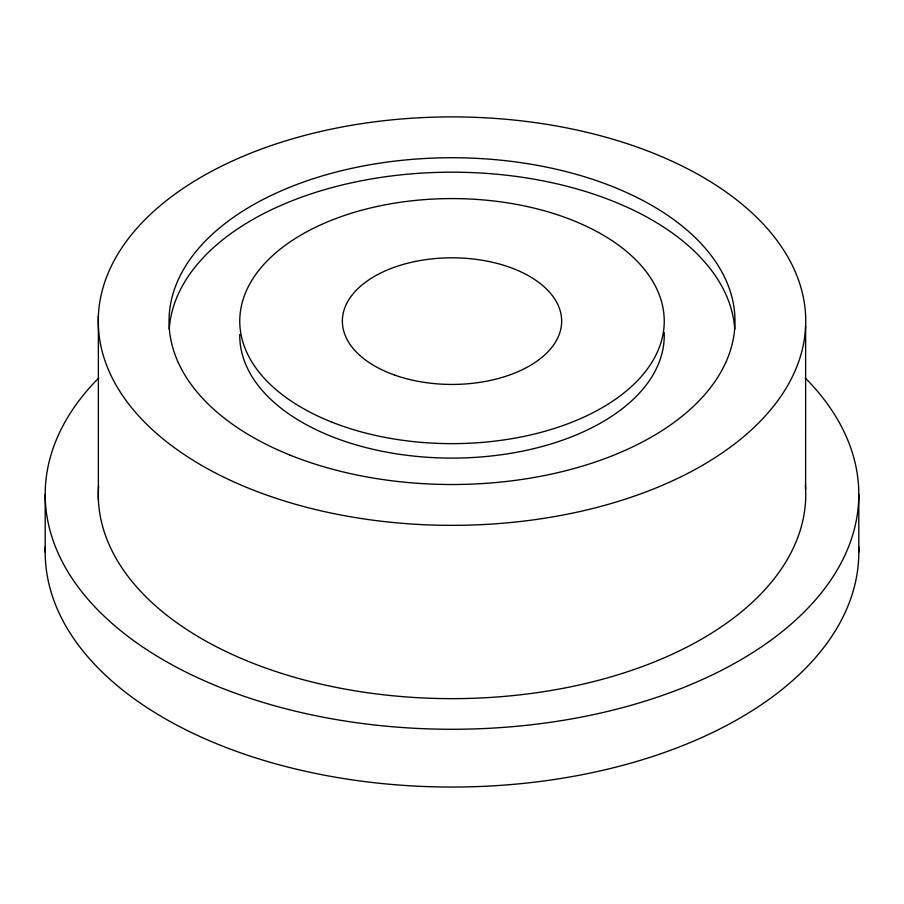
<?xml version="1.0" encoding="UTF-8"?>
<svg xmlns="http://www.w3.org/2000/svg" width="904" height="904" viewBox="0 0 904 904"><rect width="100%" height="100%" fill="white"/><g stroke="black" fill="none" stroke-linecap="round" stroke-linejoin="round"><path stroke-width="1.36" d="M805.622 489.245L805.634 325.982A353.735 204.225 0 0 0 282.466 141.871A353.735 204.225 0 0 0 267.889 495.505A353.735 204.225 0 0 0 805.634 325.982M858.8 494.42L858.8 552.186M98.366 316.264L98.378 499.596M45.2 494.42L45.2 552.186M858.687 546.728A406.8 234.859 0 0 1 452 787.045A406.8 234.859 0 0 1 45.313 546.728M805.283 377.974A406.8 234.859 0 0 1 452 729.279A406.8 234.859 0 0 1 98.717 377.974M805.374 485.109A353.735 204.225 0 0 1 452.588 698.645A353.735 204.225 0 0 1 98.581 485.798M169.229 329.09A282.986 163.387 0 0 1 452 172.178A282.986 163.387 0 0 1 734.771 329.09M664.18 332.457A212.248 122.537 0 0 1 453.797 458.102A212.248 122.537 0 0 1 239.763 334.525M289.687 454.961A282.986 163.387 0 0 0 733.912 335.361A282.986 163.387 0 0 0 332.401 173.048A282.986 163.387 0 0 0 289.687 454.961M332.231 422.281A212.248 122.537 0 0 0 663.626 330.423A212.248 122.537 0 0 0 360.142 210.655A212.248 122.537 0 0 0 332.231 422.281M394.619 375.07A109.655 63.314 0 0 0 561.621 322.841A109.655 63.314 0 0 0 399.76 265.46A109.655 63.314 0 0 0 394.619 375.07"/></g></svg>
